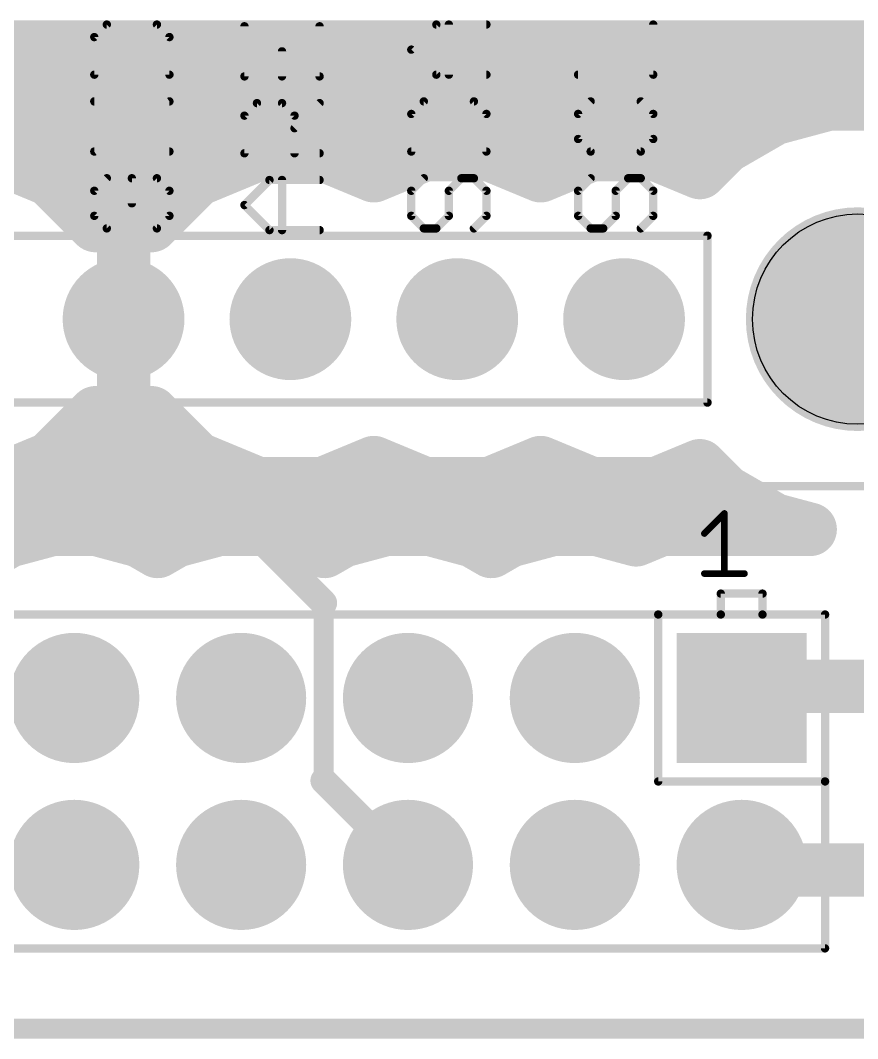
# Model space of a CAD drawing. Extents: x 0.2 to 70.4, y 8.5 to 70.6.
# Drawn here: x 42.12 to 54.86, y 8.48 to 23.98 of the extents above; entities that cross this region are included whole.
import ezdxf

# ---------------------------------------------------------------- set-up
doc = ezdxf.new("R2010")
doc.units = 0
for name, color, linetype in [('16', 175, 'CONTINUOUS'), ('17', 82, 'CONTINUOUS'), ('20', 213, 'CONTINUOUS'), ('21', 253, 'CONTINUOUS'), ('29', 253, 'CONTINUOUS'), ('30', 253, 'CONTINUOUS')]:
    doc.layers.add(name, color=color, linetype=linetype)

# ---------------------------------------------------------------- blocks, each defined once
blk = doc.blocks.new('ROUNDP')
at = {"const_width": 0.5}
blk.add_lwpolyline([(0, -0.25, 1), (0, 0.25, 1), (0, -0.25)], format="xyb", dxfattribs=at)
blk = doc.blocks.new('SQUAREP')
blk.add_solid([(-0.5, -0.5), (0.5, -0.5), (-0.5, 0.5), (0.5, 0.5)])

msp = doc.modelspace()

# ---------------------------------------------------------------- linework, layer by layer
at = {"layer": '16'}
for points, const_width in [([(31.5976, 23.5712), (58.2422, 23.5712)], 0.8128), ([(31.5976, 22.7584), (58.2422, 22.7584)], 0.8128), ([(54.4326, 22.7076), (53.5993, 22.4843)], 0.8128), ([(55.2954, 22.7076), (54.4326, 22.7076)], 0.8128), ([(53.5993, 22.4843), (52.8521, 22.0529)], 0.8128), ([(31.5976, 21.9456), (52.7448, 21.9456)], 0.8128), ([(42.5652, 21.552), (41.6457, 21.9329)], 0.8128), ([(45.7303, 21.9329), (44.8108, 21.552)], 0.8128), ([(46.7257, 21.9329), (45.7303, 21.9329)], 0.8128), ([(47.498, 21.613), (46.7257, 21.9329)], 0.8128), ([(48.2703, 21.9329), (47.498, 21.613)], 0.8128), ([(49.2657, 21.9329), (48.2703, 21.9329)], 0.8128), ([(50.038, 21.613), (49.2657, 21.9329)], 0.8128), ([(50.8103, 21.9329), (50.038, 21.613)], 0.8128), ([(51.8057, 21.9329), (50.8103, 21.9329)], 0.8128), ([(52.4607, 21.6616), (51.8057, 21.9329)], 0.8128), ([(52.8521, 22.0529), (52.4607, 21.6616)], 0.8128), ([(43.2622, 20.855), (42.5652, 21.552)], 0.8128), ([(44.8108, 21.552), (44.1138, 20.855)], 0.8128), ([(33.274, 21.59), (42.545, 21.59)], 0.4064), ([(42.545, 21.59), (43.561, 20.574)], 0.4064), ([(42.9844, 21.1328), (44.3916, 21.1328)], 0.8128), ([(43.3401, 20.8803), (43.2622, 20.855)], 0.8128), ([(43.5711, 20.9169), (43.3401, 20.8803)], 0.8128), ([(43.688, 20.9169), (43.5711, 20.9169)], 0.8128), ([(43.8049, 20.9169), (43.688, 20.9169)], 0.8128), ([(43.688, 20.9169), (43.688, 19.431)], 0.8128), ([(43.688, 19.431), (43.688, 20.9169)], 0.8128), ([(44.0359, 20.8803), (43.8049, 20.9169)], 0.8128), ([(44.1138, 20.855), (44.0359, 20.8803)], 0.8128), ([(43.561, 20.574), (43.561, 19.558)], 0.4064), ([(43.688, 20.32), (43.688, 20.32)], 0.8128), ([(43.688, 19.5072), (43.688, 19.5072)], 0.8128), ([(43.688, 17.9451), (43.688, 19.431)], 0.8128), ([(43.688, 19.431), (43.688, 19.431)], 0.8128), ([(43.688, 19.431), (43.688, 17.9451)], 0.8128), ([(43.688, 19.431), (43.688, 19.431)], 0.8128), ([(43.561, 19.558), (43.688, 19.431)], 0.4064), ([(43.688, 19.431), (43.688, 18.161)], 0.4064), ([(43.688, 18.6944), (43.688, 18.6944)], 0.8128), ([(42.5652, 17.31), (43.2622, 18.007)], 0.8128), ([(43.1368, 17.8816), (44.2392, 17.8816)], 0.8128), ([(43.2622, 18.007), (43.3401, 17.9817)], 0.8128), ([(43.3401, 17.9817), (43.5711, 17.9451)], 0.8128), ([(43.5711, 17.9451), (43.688, 17.9451)], 0.8128), ([(43.688, 17.9451), (43.8049, 17.9451)], 0.8128), ([(43.8049, 17.9451), (44.0359, 17.9817)], 0.8128), ([(43.688, 18.161), (46.736, 15.113)], 0.4064), ([(44.0359, 17.9817), (44.1138, 18.007)], 0.8128), ([(44.1138, 18.007), (44.8108, 17.31)], 0.8128), ([(41.6457, 16.9291), (42.5652, 17.31)], 0.8128), ([(44.8108, 17.31), (45.7303, 16.9291)], 0.8128), ([(46.7257, 16.9291), (47.498, 17.249)], 0.8128), ([(47.498, 17.249), (48.2703, 16.9291)], 0.8128), ([(49.2657, 16.9291), (50.038, 17.249)], 0.8128), ([(50.038, 17.249), (50.8103, 16.9291)], 0.8128), ([(51.8057, 16.9291), (52.4607, 17.2004)], 0.8128), ([(52.4607, 17.2004), (52.8521, 16.8091)], 0.8128), ([(41.9829, 17.0688), (45.3931, 17.0688)], 0.8128), ([(47.0629, 17.0688), (47.9331, 17.0688)], 0.8128), ([(49.6029, 17.0688), (50.4731, 17.0688)], 0.8128), ([(52.1429, 17.0688), (52.5924, 17.0688)], 0.8128), ([(45.7303, 16.9291), (46.7257, 16.9291)], 0.8128), ([(48.2703, 16.9291), (49.2657, 16.9291)], 0.8128), ([(50.8103, 16.9291), (51.8057, 16.9291)], 0.8128), ([(52.8521, 16.8091), (53.5993, 16.3777)], 0.8128), ([(53.5993, 16.3777), (54.1415, 16.2324)], 0.8128), ([(34.7891, 16.256), (54.0535, 16.256)], 0.8128), ([(42.6003, 16.2324), (41.9478, 16.0576)], 0.8128), ([(43.2757, 16.2324), (42.6003, 16.2324)], 0.8128), ([(43.9282, 16.0576), (43.2757, 16.2324)], 0.8128), ([(45.1403, 16.2324), (44.4878, 16.0576)], 0.8128), ([(45.8157, 16.2324), (45.1403, 16.2324)], 0.8128), ([(46.4682, 16.0576), (45.8157, 16.2324)], 0.8128), ([(47.6803, 16.2324), (47.0278, 16.0576)], 0.8128), ([(48.3557, 16.2324), (47.6803, 16.2324)], 0.8128), ([(49.0082, 16.0576), (48.3557, 16.2324)], 0.8128), ([(50.2203, 16.2324), (49.5678, 16.0576)], 0.8128), ([(50.8957, 16.2324), (50.2203, 16.2324)], 0.8128), ([(51.4907, 16.073), (50.8957, 16.2324)], 0.8128), ([(51.8755, 16.2324), (51.4907, 16.073)], 0.8128), ([(54.1415, 16.2324), (51.8755, 16.2324)], 0.8128), ([(41.9478, 16.0576), (41.668, 15.896)], 0.8128), ([(44.208, 15.896), (43.9282, 16.0576)], 0.8128), ([(44.4878, 16.0576), (44.208, 15.896)], 0.8128), ([(46.748, 15.896), (46.4682, 16.0576)], 0.8128), ([(47.0278, 16.0576), (46.748, 15.896)], 0.8128), ([(49.288, 15.896), (49.0082, 16.0576)], 0.8128), ([(49.5678, 16.0576), (49.288, 15.896)], 0.8128), ([(46.736, 15.113), (46.736, 12.409)], 0.3048), ([(53.274, 13.843), (53.098, 13.667)], 0.8128), ([(55.626, 13.843), (53.274, 13.843)], 0.8128), ([(46.736, 12.409), (48.018, 11.127)], 0.4064), ([(53.176, 11.049), (53.098, 11.127)], 0.8128), ([(56.515, 11.049), (53.176, 11.049)], 0.8128)]:
    msp.add_lwpolyline(points, dxfattribs=dict(at, const_width=const_width))
for points, const_width in [([(54.4326, 22.9108, 1), (54.4326, 22.5044)], 0.4064), ([(54.4852, 22.5113, 1), (54.38, 22.9039)], 0.4064), ([(53.5467, 22.6806, 1), (53.6519, 22.288)], 0.4064), ([(53.7009, 22.3083, 1), (53.4977, 22.6603)], 0.4064), ([(45.7303, 22.1361, 1), (45.7303, 21.7297)], 0.4064), ([(45.8081, 21.7452, 1), (45.6526, 22.1206)], 0.4064), ([(46.8034, 22.1206, 1), (46.6479, 21.7452)], 0.4064), ([(46.7257, 21.7297, 1), (46.7257, 22.1361)], 0.4064), ([(48.2703, 22.1361, 1), (48.2703, 21.7297)], 0.4064), ([(48.3481, 21.7452, 1), (48.1926, 22.1206)], 0.4064), ([(49.3434, 22.1206, 1), (49.1879, 21.7452)], 0.4064), ([(49.2657, 21.7297, 1), (49.2657, 22.1361)], 0.4064), ([(50.8103, 22.1361, 1), (50.8103, 21.7297)], 0.4064), ([(50.8881, 21.7452, 1), (50.7326, 22.1206)], 0.4064), ([(51.8834, 22.1206, 1), (51.7279, 21.7452)], 0.4064), ([(51.8057, 21.7297, 1), (51.8057, 22.1361)], 0.4064), ([(52.7505, 22.2289, 1), (52.9537, 21.877)], 0.4064), ([(52.9958, 21.9092, 1), (52.7084, 22.1966)], 0.4064), ([(52.7448, 21.7424, 1), (52.7448, 22.1488)], 0.4064), ([(47.4202, 21.8007, 1), (47.5758, 21.4252)], 0.4064), ([(47.4202, 21.4252, 1), (47.5758, 21.8007)], 0.4064), ([(49.9602, 21.8007, 1), (50.1158, 21.4252)], 0.4064), ([(49.9602, 21.4252, 1), (50.1158, 21.8007)], 0.4064), ([(52.3171, 21.8052, 1), (52.6044, 21.5179)], 0.4064), ([(52.383, 21.4738, 1), (52.5385, 21.8493)], 0.4064), ([(42.7089, 21.6957, 1), (42.4215, 21.4083)], 0.4064), ([(42.4874, 21.3643, 1), (42.643, 21.7397)], 0.4064), ([(44.733, 21.7397, 1), (44.8885, 21.3643)], 0.4064), ([(44.9545, 21.4083, 1), (44.6671, 21.6957)], 0.4064), ([(42.6168, 21.6618, 1), (42.4732, 21.5182)], 0.2032), ([(42.545, 21.4884, 1), (42.545, 21.6916)], 0.2032), ([(42.9844, 21.336, 1), (42.9844, 20.9296)], 0.4064), ([(44.3916, 20.9296, 1), (44.3916, 21.336)], 0.4064), ([(43.1994, 21.0483, 1), (43.325, 20.6618)], 0.4064), ([(43.3083, 21.081, 1), (43.3718, 20.6796)], 0.4064), ([(43.4028, 20.6871, 1), (43.2773, 21.0736)], 0.4064), ([(43.5711, 21.1201, 1), (43.5711, 20.7137)], 0.4064), ([(43.688, 21.1201, 1), (43.688, 20.7137)], 0.4064), ([(43.8912, 20.9169, 1), (43.4848, 20.9169)], 0.4064), ([(43.8912, 20.9169, 1), (43.4848, 20.9169)], 0.4064), ([(43.6028, 20.7162, 1), (43.5393, 21.1176)], 0.4064), ([(43.8367, 21.1176, 1), (43.7732, 20.7162)], 0.4064), ([(43.688, 20.7137, 1), (43.688, 21.1201)], 0.4064), ([(43.8049, 20.7137, 1), (43.8049, 21.1201)], 0.4064), ([(44.0987, 21.0736, 1), (43.9732, 20.6871)], 0.4064), ([(44.0042, 20.6796, 1), (44.0677, 21.081)], 0.4064), ([(44.051, 20.6618, 1), (44.1766, 21.0483)], 0.4064), ([(43.1185, 20.7113, 1), (43.4059, 20.9987)], 0.4064), ([(43.9701, 20.9987, 1), (44.2575, 20.7113)], 0.4064), ([(43.6626, 20.574, 1), (43.4594, 20.574)], 0.2032), ([(43.688, 20.5232, 1), (43.688, 20.1168)], 0.4064), ([(43.4892, 20.5022, 1), (43.6328, 20.6458)], 0.2032), ([(43.688, 20.1168, 1), (43.688, 20.5232)], 0.4064), ([(43.688, 19.7104, 1), (43.688, 19.304)], 0.4064), ([(43.8912, 19.431, 1), (43.4848, 19.431)], 0.4064), ([(43.688, 19.6342, 1), (43.688, 19.2278)], 0.4064), ([(43.8912, 19.431, 1), (43.4848, 19.431)], 0.4064), ([(43.688, 19.6342, 1), (43.688, 19.2278)], 0.4064), ([(43.688, 19.304, 1), (43.688, 19.7104)], 0.4064), ([(43.688, 19.2278, 1), (43.688, 19.6342)], 0.4064), ([(43.688, 19.2278, 1), (43.688, 19.6342)], 0.4064), ([(43.6328, 19.6298, 1), (43.4892, 19.4862)], 0.2032), ([(43.4848, 19.431, 1), (43.8912, 19.431)], 0.4064), ([(43.4848, 19.431, 1), (43.8912, 19.431)], 0.4064), ([(43.4594, 19.558, 1), (43.6626, 19.558)], 0.2032), ([(43.7896, 19.431, 1), (43.5864, 19.431)], 0.2032), ([(43.6162, 19.3592, 1), (43.7598, 19.5028)], 0.2032), ([(43.688, 18.8976, 1), (43.688, 18.4912)], 0.4064), ([(43.688, 18.4912, 1), (43.688, 18.8976)], 0.4064), ([(43.1368, 18.0848, 1), (43.1368, 17.6784)], 0.4064), ([(43.325, 18.2002, 1), (43.1994, 17.8137)], 0.4064), ([(43.4059, 17.8633, 1), (43.1185, 18.1507)], 0.4064), ([(43.3718, 18.1824, 1), (43.3083, 17.781)], 0.4064), ([(43.2773, 17.7884, 1), (43.4028, 18.1749)], 0.4064), ([(43.5711, 18.1483, 1), (43.5711, 17.7419)], 0.4064), ([(43.688, 18.1483, 1), (43.688, 17.7419)], 0.4064), ([(43.5393, 17.7444, 1), (43.6028, 18.1458)], 0.4064), ([(43.7732, 18.1458, 1), (43.8367, 17.7444)], 0.4064), ([(43.688, 17.7419, 1), (43.688, 18.1483)], 0.4064), ([(43.7598, 18.2328, 1), (43.6162, 18.0892)], 0.2032), ([(43.8049, 17.7419, 1), (43.8049, 18.1483)], 0.4064), ([(43.9732, 18.1749, 1), (44.0987, 17.7884)], 0.4064), ([(44.2575, 18.1507, 1), (43.9701, 17.8633)], 0.4064), ([(44.0677, 17.781, 1), (44.0042, 18.1824)], 0.4064), ([(44.1766, 17.8137, 1), (44.051, 18.2002)], 0.4064), ([(44.2392, 17.6784, 1), (44.2392, 18.0848)], 0.4064), ([(43.4848, 17.9451, 1), (43.8912, 17.9451)], 0.4064), ([(43.4848, 17.9451, 1), (43.8912, 17.9451)], 0.4064), ([(43.5864, 18.161, 1), (43.7896, 18.161)], 0.2032), ([(42.643, 17.1223, 1), (42.4874, 17.4977)], 0.4064), ([(44.8885, 17.4977, 1), (44.733, 17.1223)], 0.4064), ([(42.4215, 17.4537, 1), (42.7089, 17.1663)], 0.4064), ([(44.6671, 17.1663, 1), (44.9545, 17.4537)], 0.4064), ([(47.5758, 17.4367, 1), (47.4202, 17.0613)], 0.4064), ([(47.5758, 17.0613, 1), (47.4202, 17.4367)], 0.4064), ([(50.1158, 17.4367, 1), (49.9602, 17.0613)], 0.4064), ([(50.1158, 17.0613, 1), (49.9602, 17.4367)], 0.4064), ([(52.6044, 17.3441, 1), (52.3171, 17.0568)], 0.4064), ([(52.5385, 17.0127, 1), (52.383, 17.3882)], 0.4064), ([(41.9829, 17.272, 1), (41.9829, 16.8656)], 0.4064), ([(45.3931, 16.8656, 1), (45.3931, 17.272)], 0.4064), ([(47.0629, 17.272, 1), (47.0629, 16.8656)], 0.4064), ([(47.9331, 16.8656, 1), (47.9331, 17.272)], 0.4064), ([(49.6029, 17.272, 1), (49.6029, 16.8656)], 0.4064), ([(50.4731, 16.8656, 1), (50.4731, 17.272)], 0.4064), ([(52.1429, 17.272, 1), (52.1429, 16.8656)], 0.4064), ([(52.5924, 16.8656, 1), (52.5924, 17.272)], 0.4064), ([(45.7303, 17.1323, 1), (45.7303, 16.7259)], 0.4064), ([(45.6526, 16.7414, 1), (45.8081, 17.1168)], 0.4064), ([(46.6479, 17.1168, 1), (46.8034, 16.7414)], 0.4064), ([(46.7257, 16.7259, 1), (46.7257, 17.1323)], 0.4064), ([(48.2703, 17.1323, 1), (48.2703, 16.7259)], 0.4064), ([(48.1926, 16.7414, 1), (48.3481, 17.1168)], 0.4064), ([(49.1879, 17.1168, 1), (49.3434, 16.7414)], 0.4064), ([(49.2657, 16.7259, 1), (49.2657, 17.1323)], 0.4064), ([(50.8103, 17.1323, 1), (50.8103, 16.7259)], 0.4064), ([(50.7326, 16.7414, 1), (50.8881, 17.1168)], 0.4064), ([(51.7279, 17.1168, 1), (51.8834, 16.7414)], 0.4064), ([(51.8057, 16.7259, 1), (51.8057, 17.1323)], 0.4064), ([(52.9537, 16.985, 1), (52.7505, 16.6331)], 0.4064), ([(52.7084, 16.6654, 1), (52.9958, 16.9527)], 0.4064), ([(53.6519, 16.574, 1), (53.5467, 16.1814)], 0.4064), ([(53.4977, 16.2017, 1), (53.7009, 16.5537)], 0.4064), ([(42.6003, 16.4356, 1), (42.6003, 16.0292)], 0.4064), ([(42.6528, 16.0361, 1), (42.5477, 16.4287)], 0.4064), ([(43.3283, 16.4287, 1), (43.2231, 16.0361)], 0.4064), ([(43.2757, 16.0292, 1), (43.2757, 16.4356)], 0.4064), ([(45.1403, 16.4356, 1), (45.1403, 16.0292)], 0.4064), ([(45.1928, 16.0361, 1), (45.0877, 16.4287)], 0.4064), ([(45.8683, 16.4287, 1), (45.7631, 16.0361)], 0.4064), ([(45.8157, 16.0292, 1), (45.8157, 16.4356)], 0.4064), ([(47.6803, 16.4356, 1), (47.6803, 16.0292)], 0.4064), ([(47.7328, 16.0361, 1), (47.6277, 16.4287)], 0.4064), ([(48.4083, 16.4287, 1), (48.3031, 16.0361)], 0.4064), ([(48.3557, 16.0292, 1), (48.3557, 16.4356)], 0.4064), ([(50.2203, 16.4356, 1), (50.2203, 16.0292)], 0.4064), ([(50.2728, 16.0361, 1), (50.1677, 16.4287)], 0.4064), ([(50.9483, 16.4287, 1), (50.8431, 16.0361)], 0.4064), ([(50.8957, 16.0292, 1), (50.8957, 16.4356)], 0.4064), ([(51.8755, 16.4356, 1), (51.8755, 16.0292)], 0.4064), ([(51.9533, 16.0447, 1), (51.7978, 16.4201)], 0.4064), ([(54.0535, 16.0528, 1), (54.0535, 16.4592)], 0.4064), ([(54.0889, 16.0361, 1), (54.1941, 16.4287)], 0.4064), ([(54.1415, 16.0292, 1), (54.1415, 16.4356)], 0.4064), ([(41.8952, 16.2538, 1), (42.0004, 15.8613)], 0.4064), ([(42.0494, 15.8816, 1), (41.8462, 16.2335)], 0.4064), ([(44.0298, 16.2335, 1), (43.8266, 15.8816)], 0.4064), ([(43.8756, 15.8613, 1), (43.9808, 16.2538)], 0.4064), ([(44.4352, 16.2538, 1), (44.5404, 15.8613)], 0.4064), ([(44.5894, 15.8816, 1), (44.3862, 16.2335)], 0.4064), ([(46.5698, 16.2335, 1), (46.3666, 15.8816)], 0.4064), ([(46.4156, 15.8613, 1), (46.5208, 16.2538)], 0.4064), ([(46.9752, 16.2538, 1), (47.0804, 15.8613)], 0.4064), ([(47.1294, 15.8816, 1), (46.9262, 16.2335)], 0.4064), ([(49.1098, 16.2335, 1), (48.9066, 15.8816)], 0.4064), ([(48.9556, 15.8613, 1), (49.0608, 16.2538)], 0.4064), ([(49.5152, 16.2538, 1), (49.6204, 15.8613)], 0.4064), ([(49.6694, 15.8816, 1), (49.4662, 16.2335)], 0.4064), ([(51.4129, 16.2607, 1), (51.5684, 15.8852)], 0.4064), ([(51.4381, 15.8767, 1), (51.5433, 16.2693)], 0.4064), ([(44.1064, 16.072, 1), (44.3096, 15.7201)], 0.4064), ([(44.1064, 15.7201, 1), (44.3096, 16.072)], 0.4064), ([(46.6464, 16.072, 1), (46.8496, 15.7201)], 0.4064), ([(46.6464, 15.7201, 1), (46.8496, 16.072)], 0.4064), ([(49.1864, 16.072, 1), (49.3896, 15.7201)], 0.4064), ([(49.1864, 15.7201, 1), (49.3896, 16.072)], 0.4064), ([(46.6642, 15.0412, 1), (46.8078, 15.1848)], 0.2032), ([(46.8122, 15.113, 1), (46.6598, 15.113)], 0.1524), ([(53.274, 14.0462, 1), (53.274, 13.6398)], 0.4064), ([(53.4177, 13.6993, 1), (53.1303, 13.9867)], 0.4064), ([(52.9543, 13.8107, 1), (53.2417, 13.5233)], 0.4064), ([(46.8078, 12.4808, 1), (46.6642, 12.3372)], 0.2032), ([(46.6598, 12.409, 1), (46.8122, 12.409)], 0.1524), ([(53.2417, 11.2707, 1), (52.9543, 10.9833)], 0.4064), ([(53.176, 11.2522, 1), (53.176, 10.8458)], 0.4064), ([(53.0323, 10.9053, 1), (53.3197, 11.1927)], 0.4064), ([(47.9462, 11.0552, 1), (48.0898, 11.1988)], 0.2032)]:
    msp.add_lwpolyline(points, format="xyb", dxfattribs=dict(at, const_width=const_width))
at = {"layer": '20', "const_width": 0.3048}
msp.add_lwpolyline([(0.381, 8.636), (70.231, 8.636)], dxfattribs=at)
at = {"layer": '20'}
msp.add_circle((54.864, 19.431), 1.6002, dxfattribs=at)
at = {"layer": '21'}
for points, const_width in [([(43.4332, 23.9137), (43.2425, 23.7231)], 0.127), ([(44.1958, 23.9137), (43.4332, 23.9137)], 0.127), ([(44.3865, 23.7231), (44.1958, 23.9137)], 0.127), ([(45.5285, 23.8873), (45.5285, 23.1247)], 0.127), ([(46.6725, 23.1247), (46.6725, 23.8873)], 0.127), ([(48.0685, 23.5324), (48.4499, 23.9137)], 0.127), ([(48.4499, 23.9137), (49.2125, 23.9137)], 0.127), ([(48.6405, 23.1511), (48.6405, 23.9137)], 0.127), ([(51.7525, 23.1511), (51.7525, 23.9137)], 0.127), ([(43.2425, 23.7231), (43.2425, 23.1511)], 0.127), ([(44.3865, 23.1511), (44.3865, 23.7231)], 0.127), ([(46.1005, 23.1247), (46.1005, 23.506)], 0.127), ([(48.4499, 23.1511), (48.0685, 23.5324)], 0.127), ([(43.2425, 23.1511), (44.3865, 23.1511)], 0.127), ([(45.5285, 23.1247), (46.6725, 23.1247)], 0.127), ([(49.2125, 23.1511), (48.4499, 23.1511)], 0.127), ([(50.6085, 23.1511), (51.7525, 23.1511)], 0.127), ([(43.2425, 21.9817), (44.3865, 22.7444)], 0.127), ([(44.3865, 22.7444), (43.2425, 22.7444)], 0.127), ([(45.5285, 22.5273), (45.7192, 22.718)], 0.127), ([(45.7192, 22.718), (46.1005, 22.718)], 0.127), ([(46.1005, 22.718), (46.2912, 22.5273)], 0.127), ([(46.2912, 22.3366), (46.6725, 22.718)], 0.127), ([(48.2592, 22.7444), (48.0685, 22.5537)], 0.127), ([(49.0218, 22.7444), (48.2592, 22.7444)], 0.127), ([(49.2125, 22.5537), (49.0218, 22.7444)], 0.127), ([(50.7992, 22.7444), (50.6085, 22.5537)], 0.127), ([(51.7525, 22.5537), (51.5618, 22.7444)], 0.127), ([(45.5285, 21.9553), (45.5285, 22.5273)], 0.127), ([(46.2912, 22.5273), (46.2912, 21.9553)], 0.127), ([(48.0685, 22.5537), (48.0685, 21.9817)], 0.127), ([(49.2125, 21.9817), (49.2125, 22.5537)], 0.127), ([(50.6085, 22.5537), (50.6085, 22.1724)], 0.127), ([(51.7525, 22.1724), (51.7525, 22.5537)], 0.127), ([(50.6085, 22.1724), (50.7992, 21.9817)], 0.127), ([(51.5618, 21.9817), (51.7525, 22.1724)], 0.127), ([(44.3865, 21.9817), (43.2425, 21.9817)], 0.127), ([(46.6725, 21.9553), (45.5285, 21.9553)], 0.127), ([(48.0685, 21.9817), (49.2125, 21.9817)], 0.127), ([(50.7992, 21.9817), (51.5618, 21.9817)], 0.127), ([(43.4332, 21.575), (43.2425, 21.3843)], 0.127), ([(44.1958, 21.575), (43.8145, 21.575)], 0.127), ([(43.8145, 21.575), (43.8145, 21.1936)], 0.127), ([(44.3865, 21.3843), (44.1958, 21.575)], 0.127), ([(45.5285, 21.1672), (45.9098, 21.5486)], 0.127), ([(45.9098, 21.5486), (46.6725, 21.5486)], 0.127), ([(46.1005, 20.7859), (46.1005, 21.5486)], 0.127), ([(48.2592, 21.575), (48.0685, 21.3843)], 0.127), ([(48.6405, 21.3843), (48.8312, 21.575)], 0.127), ([(48.8312, 21.575), (49.0218, 21.575)], 0.127), ([(49.0218, 21.575), (49.2125, 21.3843)], 0.127), ([(50.7992, 21.575), (50.6085, 21.3843)], 0.127), ([(51.1805, 21.3843), (51.3712, 21.575)], 0.127), ([(51.3712, 21.575), (51.5618, 21.575)], 0.127), ([(51.5618, 21.575), (51.7525, 21.3843)], 0.127), ([(43.2425, 21.3843), (43.2425, 21.003)], 0.127), ([(44.3865, 21.003), (44.3865, 21.3843)], 0.127), ([(48.0685, 21.3843), (48.0685, 21.003)], 0.127), ([(48.6405, 21.003), (48.6405, 21.3843)], 0.127), ([(49.2125, 21.3843), (49.2125, 21.003)], 0.127), ([(50.6085, 21.3843), (50.6085, 21.003)], 0.127), ([(51.1805, 21.003), (51.1805, 21.3843)], 0.127), ([(51.7525, 21.3843), (51.7525, 21.003)], 0.127), ([(45.9098, 20.7859), (45.5285, 21.1672)], 0.127), ([(43.2425, 21.003), (43.4332, 20.8123)], 0.127), ([(44.1958, 20.8123), (44.3865, 21.003)], 0.127), ([(48.0685, 21.003), (48.2592, 20.8123)], 0.127), ([(48.4499, 20.8123), (48.6405, 21.003)], 0.127), ([(49.2125, 21.003), (49.0218, 20.8123)], 0.127), ([(50.6085, 21.003), (50.7992, 20.8123)], 0.127), ([(50.9899, 20.8123), (51.1805, 21.003)], 0.127), ([(51.7525, 21.003), (51.5618, 20.8123)], 0.127), ([(27.178, 20.701), (52.578, 20.701)], 0.127), ([(43.4332, 20.8123), (44.1958, 20.8123)], 0.127), ([(46.6725, 20.7859), (45.9098, 20.7859)], 0.127), ([(48.2592, 20.8123), (48.4499, 20.8123)], 0.127), ([(50.7992, 20.8123), (50.9899, 20.8123)], 0.127), ([(52.578, 20.701), (52.578, 18.161)], 0.127), ([(52.578, 18.161), (27.178, 18.161)], 0.127), ([(70.104, 16.891), (5.588, 16.891)], 0.127), ([(52.5308, 16.1694), (52.8358, 16.4745)], 0.1016), ([(52.8358, 16.4745), (52.8358, 15.5593)], 0.1016), ([(52.5308, 15.5593), (53.1409, 15.5593)], 0.1016), ([(53.4155, 15.2545), (52.7805, 15.2545)], 0.127), ([(52.7805, 15.2545), (52.7805, 14.937)], 0.127), ([(53.4155, 14.937), (53.4155, 15.2545)], 0.127), ([(51.828, 14.937), (3.568, 14.937)], 0.127), ([(52.7805, 14.937), (51.828, 14.937)], 0.127), ([(51.828, 12.397), (51.828, 14.937)], 0.127), ([(53.4155, 14.937), (52.7805, 14.937)], 0.127), ([(54.368, 14.937), (53.4155, 14.937)], 0.127), ([(54.368, 12.397), (54.368, 14.937)], 0.127), ([(54.368, 12.397), (51.828, 12.397)], 0.127), ([(54.368, 9.857), (54.368, 12.397)], 0.127), ([(3.568, 9.857), (54.368, 9.857)], 0.127)]:
    msp.add_lwpolyline(points, dxfattribs=dict(at, const_width=const_width))
for points, const_width in [([(43.4332, 23.9455, 1), (43.4332, 23.882)], 0.0635), ([(43.4556, 23.8913, 1), (43.4107, 23.9362)], 0.0635), ([(44.2183, 23.9362, 1), (44.1734, 23.8913)], 0.0635), ([(44.1958, 23.882, 1), (44.1958, 23.9455)], 0.0635), ([(45.5603, 23.8873, 1), (45.4968, 23.8873)], 0.0635), ([(46.7043, 23.8873, 1), (46.6407, 23.8873)], 0.0635), ([(48.4499, 23.9455, 1), (48.4499, 23.882)], 0.0635), ([(48.4723, 23.8913, 1), (48.4274, 23.9362)], 0.0635), ([(48.6723, 23.9137, 1), (48.6088, 23.9137)], 0.0635), ([(49.2125, 23.882, 1), (49.2125, 23.9455)], 0.0635), ([(51.7843, 23.9137, 1), (51.7208, 23.9137)], 0.0635), ([(43.2743, 23.7231, 1), (43.2108, 23.7231)], 0.0635), ([(43.2201, 23.7455, 1), (43.265, 23.7006)], 0.0635), ([(44.4183, 23.7231, 1), (44.3548, 23.7231)], 0.0635), ([(44.364, 23.7006, 1), (44.409, 23.7455)], 0.0635), ([(46.1323, 23.506, 1), (46.0688, 23.506)], 0.0635), ([(48.091, 23.5549, 1), (48.0461, 23.51)], 0.0635), ([(48.0461, 23.5549, 1), (48.091, 23.51)], 0.0635), ([(43.2425, 23.1828, 1), (43.2425, 23.1193)], 0.0635), ([(43.2108, 23.1511, 1), (43.2743, 23.1511)], 0.0635), ([(44.3548, 23.1511, 1), (44.4183, 23.1511)], 0.0635), ([(44.3865, 23.1193, 1), (44.3865, 23.1828)], 0.0635), ([(45.5285, 23.1564, 1), (45.5285, 23.0929)], 0.0635), ([(45.4968, 23.1247, 1), (45.5603, 23.1247)], 0.0635), ([(46.0688, 23.1247, 1), (46.1323, 23.1247)], 0.0635), ([(46.6407, 23.1247, 1), (46.7043, 23.1247)], 0.0635), ([(46.6725, 23.0929, 1), (46.6725, 23.1564)], 0.0635), ([(48.4499, 23.1828, 1), (48.4499, 23.1193)], 0.0635), ([(48.4274, 23.1286, 1), (48.4723, 23.1735)], 0.0635), ([(48.6088, 23.1511, 1), (48.6723, 23.1511)], 0.0635), ([(49.2125, 23.1193, 1), (49.2125, 23.1828)], 0.0635), ([(50.6085, 23.1828, 1), (50.6085, 23.1193)], 0.0635), ([(51.7208, 23.1511, 1), (51.7843, 23.1511)], 0.0635), ([(51.7525, 23.1193, 1), (51.7525, 23.1828)], 0.0635), ([(43.2425, 22.7761, 1), (43.2425, 22.7126)], 0.0635), ([(44.4041, 22.7179, 1), (44.3689, 22.7708)], 0.0635), ([(44.3865, 22.7126, 1), (44.3865, 22.7761)], 0.0635), ([(45.7192, 22.7497, 1), (45.7192, 22.6862)], 0.0635), ([(45.7416, 22.6955, 1), (45.6967, 22.7404)], 0.0635), ([(46.123, 22.7404, 1), (46.0781, 22.6955)], 0.0635), ([(46.1005, 22.6862, 1), (46.1005, 22.7497)], 0.0635), ([(46.695, 22.6955, 1), (46.65, 22.7404)], 0.0635), ([(48.2592, 22.7761, 1), (48.2592, 22.7126)], 0.0635), ([(48.2816, 22.7219, 1), (48.2367, 22.7668)], 0.0635), ([(49.0443, 22.7668, 1), (48.9994, 22.7219)], 0.0635), ([(49.0218, 22.7126, 1), (49.0218, 22.7761)], 0.0635), ([(50.8216, 22.7219, 1), (50.7767, 22.7668)], 0.0635), ([(51.5843, 22.7668, 1), (51.5394, 22.7219)], 0.0635), ([(45.5603, 22.5273, 1), (45.4968, 22.5273)], 0.0635), ([(45.5061, 22.5497, 1), (45.551, 22.5048)], 0.0635), ([(46.3229, 22.5273, 1), (46.2594, 22.5273)], 0.0635), ([(46.2687, 22.5048, 1), (46.3136, 22.5497)], 0.0635), ([(48.1003, 22.5537, 1), (48.0368, 22.5537)], 0.0635), ([(48.0461, 22.5761, 1), (48.091, 22.5312)], 0.0635), ([(49.2443, 22.5537, 1), (49.1808, 22.5537)], 0.0635), ([(49.19, 22.5312, 1), (49.235, 22.5761)], 0.0635), ([(50.6403, 22.5537, 1), (50.5768, 22.5537)], 0.0635), ([(50.5861, 22.5761, 1), (50.631, 22.5312)], 0.0635), ([(51.7843, 22.5537, 1), (51.7208, 22.5537)], 0.0635), ([(51.73, 22.5312, 1), (51.775, 22.5761)], 0.0635), ([(46.2687, 22.3591, 1), (46.3136, 22.3142)], 0.0635), ([(50.5768, 22.1724, 1), (50.6403, 22.1724)], 0.0635), ([(50.631, 22.1948, 1), (50.5861, 22.1499)], 0.0635), ([(51.7208, 22.1724, 1), (51.7843, 22.1724)], 0.0635), ([(51.775, 22.1499, 1), (51.73, 22.1948)], 0.0635), ([(43.2425, 22.0134, 1), (43.2425, 21.95)], 0.0635), ([(43.2249, 22.0081, 1), (43.2601, 21.9553)], 0.0635), ([(44.3865, 21.95, 1), (44.3865, 22.0134)], 0.0635), ([(45.5285, 21.987, 1), (45.5285, 21.9236)], 0.0635), ([(46.6725, 21.9236, 1), (46.6725, 21.987)], 0.0635), ([(48.0685, 22.0134, 1), (48.0685, 21.95)], 0.0635), ([(48.0368, 21.9817, 1), (48.1003, 21.9817)], 0.0635), ([(49.1808, 21.9817, 1), (49.2443, 21.9817)], 0.0635), ([(49.2125, 21.95, 1), (49.2125, 22.0134)], 0.0635), ([(50.7992, 22.0134, 1), (50.7992, 21.95)], 0.0635), ([(50.7767, 21.9592, 1), (50.8216, 22.0042)], 0.0635), ([(51.5394, 22.0042, 1), (51.5843, 21.9592)], 0.0635), ([(51.5618, 21.95, 1), (51.5618, 22.0134)], 0.0635), ([(45.4968, 21.9553, 1), (45.5603, 21.9553)], 0.0635), ([(46.2594, 21.9553, 1), (46.3229, 21.9553)], 0.0635), ([(43.4556, 21.5525, 1), (43.4107, 21.5974)], 0.0635), ([(43.8145, 21.6067, 1), (43.8145, 21.5432)], 0.0635), ([(43.8463, 21.575, 1), (43.7828, 21.575)], 0.0635), ([(44.2183, 21.5974, 1), (44.1734, 21.5525)], 0.0635), ([(44.1958, 21.5432, 1), (44.1958, 21.6067)], 0.0635), ([(45.9098, 21.5803, 1), (45.9098, 21.5168)], 0.0635), ([(45.9323, 21.5261, 1), (45.8874, 21.571)], 0.0635), ([(46.1323, 21.5486, 1), (46.0688, 21.5486)], 0.0635), ([(46.6725, 21.5168, 1), (46.6725, 21.5803)], 0.0635), ([(48.2816, 21.5525, 1), (48.2367, 21.5974)], 0.0635), ([(48.8312, 21.6067, 1), (48.8312, 21.5432)], 0.0635), ([(48.8536, 21.5525, 1), (48.8087, 21.5974)], 0.0635), ([(49.0443, 21.5974, 1), (48.9994, 21.5525)], 0.0635), ([(49.0218, 21.5432, 1), (49.0218, 21.6067)], 0.0635), ([(50.8216, 21.5525, 1), (50.7767, 21.5974)], 0.0635), ([(51.3712, 21.6067, 1), (51.3712, 21.5432)], 0.0635), ([(51.3936, 21.5525, 1), (51.3487, 21.5974)], 0.0635), ([(51.5843, 21.5974, 1), (51.5394, 21.5525)], 0.0635), ([(51.5618, 21.5432, 1), (51.5618, 21.6067)], 0.0635), ([(43.2743, 21.3843, 1), (43.2108, 21.3843)], 0.0635), ([(43.2201, 21.4067, 1), (43.265, 21.3618)], 0.0635), ([(44.4183, 21.3843, 1), (44.3548, 21.3843)], 0.0635), ([(44.364, 21.3618, 1), (44.409, 21.4067)], 0.0635), ([(48.1003, 21.3843, 1), (48.0368, 21.3843)], 0.0635), ([(48.0461, 21.4067, 1), (48.091, 21.3618)], 0.0635), ([(48.6723, 21.3843, 1), (48.6088, 21.3843)], 0.0635), ([(48.6181, 21.4067, 1), (48.663, 21.3618)], 0.0635), ([(49.2443, 21.3843, 1), (49.1808, 21.3843)], 0.0635), ([(49.19, 21.3618, 1), (49.235, 21.4067)], 0.0635), ([(50.6403, 21.3843, 1), (50.5768, 21.3843)], 0.0635), ([(50.5861, 21.4067, 1), (50.631, 21.3618)], 0.0635), ([(51.2123, 21.3843, 1), (51.1488, 21.3843)], 0.0635), ([(51.1581, 21.4067, 1), (51.203, 21.3618)], 0.0635), ([(51.7843, 21.3843, 1), (51.7208, 21.3843)], 0.0635), ([(51.73, 21.3618, 1), (51.775, 21.4067)], 0.0635), ([(45.551, 21.1897, 1), (45.5061, 21.1448)], 0.0635), ([(43.7828, 21.1936, 1), (43.8463, 21.1936)], 0.0635), ([(45.5061, 21.1897, 1), (45.551, 21.1448)], 0.0635), ([(43.2108, 21.003, 1), (43.2743, 21.003)], 0.0635), ([(43.265, 21.0254, 1), (43.2201, 20.9805)], 0.0635), ([(44.3548, 21.003, 1), (44.4183, 21.003)], 0.0635), ([(44.409, 20.9805, 1), (44.364, 21.0254)], 0.0635), ([(48.0368, 21.003, 1), (48.1003, 21.003)], 0.0635), ([(48.091, 21.0254, 1), (48.0461, 20.9805)], 0.0635), ([(48.6088, 21.003, 1), (48.6723, 21.003)], 0.0635), ([(48.663, 20.9805, 1), (48.6181, 21.0254)], 0.0635), ([(49.1808, 21.003, 1), (49.2443, 21.003)], 0.0635), ([(49.235, 20.9805, 1), (49.19, 21.0254)], 0.0635), ([(50.5768, 21.003, 1), (50.6403, 21.003)], 0.0635), ([(50.631, 21.0254, 1), (50.5861, 20.9805)], 0.0635), ([(51.1488, 21.003, 1), (51.2123, 21.003)], 0.0635), ([(51.203, 20.9805, 1), (51.1581, 21.0254)], 0.0635), ([(51.7208, 21.003, 1), (51.7843, 21.003)], 0.0635), ([(51.775, 20.9805, 1), (51.73, 21.0254)], 0.0635), ([(43.4332, 20.8441, 1), (43.4332, 20.7806)], 0.0635), ([(43.4107, 20.7899, 1), (43.4556, 20.8348)], 0.0635), ([(44.1734, 20.8348, 1), (44.2183, 20.7899)], 0.0635), ([(44.1958, 20.7806, 1), (44.1958, 20.8441)], 0.0635), ([(45.9098, 20.8177, 1), (45.9098, 20.7542)], 0.0635), ([(45.8874, 20.7635, 1), (45.9323, 20.8084)], 0.0635), ([(46.0688, 20.7859, 1), (46.1323, 20.7859)], 0.0635), ([(46.6725, 20.7542, 1), (46.6725, 20.8177)], 0.0635), ([(48.2592, 20.8441, 1), (48.2592, 20.7806)], 0.0635), ([(48.2367, 20.7899, 1), (48.2816, 20.8348)], 0.0635), ([(48.4274, 20.8348, 1), (48.4723, 20.7899)], 0.0635), ([(48.4499, 20.7806, 1), (48.4499, 20.8441)], 0.0635), ([(48.9994, 20.8348, 1), (49.0443, 20.7899)], 0.0635), ([(50.7992, 20.8441, 1), (50.7992, 20.7806)], 0.0635), ([(50.7767, 20.7899, 1), (50.8216, 20.8348)], 0.0635), ([(50.9674, 20.8348, 1), (51.0123, 20.7899)], 0.0635), ([(50.9899, 20.7806, 1), (50.9899, 20.8441)], 0.0635), ([(51.5394, 20.8348, 1), (51.5843, 20.7899)], 0.0635), ([(52.6098, 20.701, 1), (52.5463, 20.701)], 0.0635), ([(52.578, 20.6693, 1), (52.578, 20.7327)], 0.0635), ([(52.5463, 18.161, 1), (52.6098, 18.161)], 0.0635), ([(52.578, 18.1293, 1), (52.578, 18.1928)], 0.0635), ([(52.8612, 16.4745, 1), (52.8104, 16.4745)], 0.0508), ([(52.8538, 16.4565, 1), (52.8179, 16.4924)], 0.0508), ([(52.5128, 16.1874, 1), (52.5487, 16.1515)], 0.0508), ([(52.5308, 15.5847, 1), (52.5308, 15.5339)], 0.0508), ([(52.8104, 15.5593, 1), (52.8612, 15.5593)], 0.0508), ([(53.1409, 15.5339, 1), (53.1409, 15.5847)], 0.0508), ([(52.7805, 15.2863, 1), (52.7805, 15.2227)], 0.0635), ([(52.8123, 15.2545, 1), (52.7488, 15.2545)], 0.0635), ([(53.4473, 15.2545, 1), (53.3837, 15.2545)], 0.0635), ([(53.4155, 15.2227, 1), (53.4155, 15.2863)], 0.0635), ([(51.828, 14.9688, 1), (51.828, 14.9053)], 0.0635), ([(51.8598, 14.937, 1), (51.7963, 14.937)], 0.0635), ([(51.828, 14.9053, 1), (51.828, 14.9688)], 0.0635), ([(52.7805, 14.9688, 1), (52.7805, 14.9053)], 0.0635), ([(52.7488, 14.937, 1), (52.8123, 14.937)], 0.0635), ([(52.7805, 14.9053, 1), (52.7805, 14.9688)], 0.0635), ([(53.3837, 14.937, 1), (53.4473, 14.937)], 0.0635), ([(53.4155, 14.9688, 1), (53.4155, 14.9053)], 0.0635), ([(53.4155, 14.9053, 1), (53.4155, 14.9688)], 0.0635), ([(54.3998, 14.937, 1), (54.3362, 14.937)], 0.0635), ([(54.368, 14.9053, 1), (54.368, 14.9688)], 0.0635), ([(51.828, 12.4288, 1), (51.828, 12.3652)], 0.0635), ([(51.7963, 12.397, 1), (51.8598, 12.397)], 0.0635), ([(54.3998, 12.397, 1), (54.3362, 12.397)], 0.0635), ([(54.3362, 12.397, 1), (54.3998, 12.397)], 0.0635), ([(54.368, 12.3652, 1), (54.368, 12.4288)], 0.0635), ([(54.368, 9.8253, 1), (54.368, 9.8888)], 0.0635), ([(54.3362, 9.857, 1), (54.3998, 9.857)], 0.0635)]:
    msp.add_lwpolyline(points, format="xyb", dxfattribs=dict(at, const_width=const_width))
at = {"layer": '29', "const_width": 1.7018}
msp.add_lwpolyline([(54.864, 18.5801, 1), (54.864, 20.2819, 1), (54.864, 18.5801)], format="xyb", dxfattribs=at)
at = {"layer": '30', "const_width": 1.7018}
msp.add_lwpolyline([(54.864, 18.5801, 1), (54.864, 20.2819, 1), (54.864, 18.5801)], format="xyb", dxfattribs=at)

# ---------------------------------------------------------------- block references
at = {"layer": '17', "rotation": 180}
for name, p, xscale, yscale in [('ROUNDP', (43.688, 19.431), 1.651, 1.651), ('ROUNDP', (46.228, 19.431), 1.651, 1.651), ('ROUNDP', (48.768, 19.431), 1.651, 1.651), ('ROUNDP', (51.308, 19.431), 1.651, 1.651), ('ROUNDP', (42.938, 13.667), 1.778, 1.778), ('ROUNDP', (45.478, 13.667), 1.778, 1.778), ('ROUNDP', (48.018, 13.667), 1.778, 1.778), ('ROUNDP', (50.558, 13.667), 1.778, 1.778), ('SQUAREP', (53.098, 13.667), 1.778, 1.778), ('ROUNDP', (42.938, 11.127), 1.778, 1.778), ('ROUNDP', (45.478, 11.127), 1.778, 1.778), ('ROUNDP', (48.018, 11.127), 1.778, 1.778), ('ROUNDP', (50.558, 11.127), 1.778, 1.778), ('ROUNDP', (53.098, 11.127), 1.778, 1.778)]:
    msp.add_blockref(name, p, dxfattribs=dict(at, xscale=xscale, yscale=yscale))
at = {"layer": '29', "rotation": 180}
for name, p, xscale, yscale in [('ROUNDP', (43.688, 19.431), 1.8542, 1.8542), ('ROUNDP', (46.228, 19.431), 1.8542, 1.8542), ('ROUNDP', (48.768, 19.431), 1.8542, 1.8542), ('ROUNDP', (51.308, 19.431), 1.8542, 1.8542), ('ROUNDP', (42.938, 13.667), 1.9812, 1.9812), ('ROUNDP', (45.478, 13.667), 1.9812, 1.9812), ('ROUNDP', (48.018, 13.667), 1.9812, 1.9812), ('ROUNDP', (50.558, 13.667), 1.9812, 1.9812), ('SQUAREP', (53.098, 13.667), 1.9812, 1.9812), ('ROUNDP', (42.938, 11.127), 1.9812, 1.9812), ('ROUNDP', (45.478, 11.127), 1.9812, 1.9812), ('ROUNDP', (48.018, 11.127), 1.9812, 1.9812), ('ROUNDP', (50.558, 11.127), 1.9812, 1.9812), ('ROUNDP', (53.098, 11.127), 1.9812, 1.9812)]:
    msp.add_blockref(name, p, dxfattribs=dict(at, xscale=xscale, yscale=yscale))
at = {"layer": '30', "rotation": 180}
for name, p, xscale, yscale in [('ROUNDP', (43.688, 19.431), 1.8542, 1.8542), ('ROUNDP', (46.228, 19.431), 1.8542, 1.8542), ('ROUNDP', (48.768, 19.431), 1.8542, 1.8542), ('ROUNDP', (51.308, 19.431), 1.8542, 1.8542), ('ROUNDP', (42.938, 13.667), 1.9812, 1.9812), ('ROUNDP', (45.478, 13.667), 1.9812, 1.9812), ('ROUNDP', (48.018, 13.667), 1.9812, 1.9812), ('ROUNDP', (50.558, 13.667), 1.9812, 1.9812), ('SQUAREP', (53.098, 13.667), 1.9812, 1.9812), ('ROUNDP', (42.938, 11.127), 1.9812, 1.9812), ('ROUNDP', (45.478, 11.127), 1.9812, 1.9812), ('ROUNDP', (48.018, 11.127), 1.9812, 1.9812), ('ROUNDP', (50.558, 11.127), 1.9812, 1.9812), ('ROUNDP', (53.098, 11.127), 1.9812, 1.9812)]:
    msp.add_blockref(name, p, dxfattribs=dict(at, xscale=xscale, yscale=yscale))

doc.saveas('drawing.dxf')
